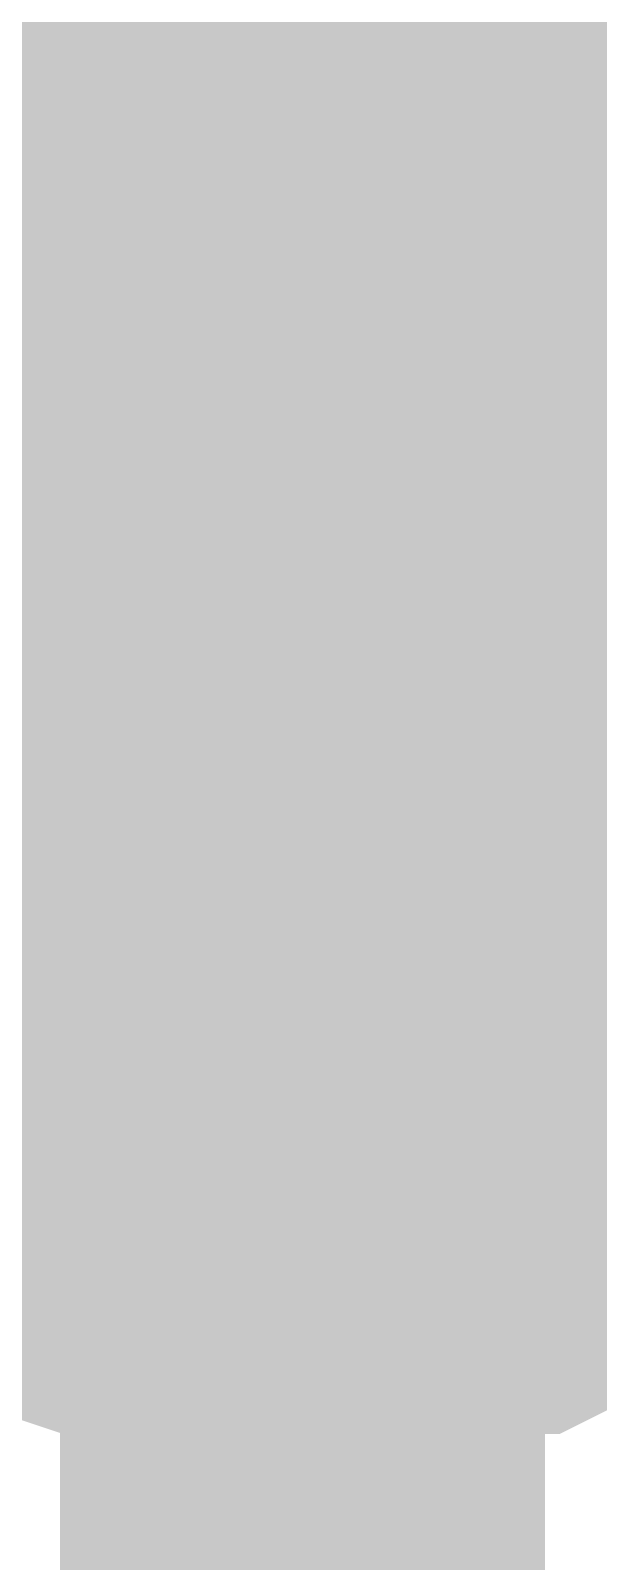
# Model space of a CAD drawing. Header units: inches. Extents: x 0 to 432, y 0 to 280.
# Drawn here: x 154.783 to 155.134, y 182.145 to 183.09 of the extents above; entities that cross this region are included whole.
import ezdxf

# ---------------------------------------------------------------- set-up
doc = ezdxf.new("R2010")
doc.units = ezdxf.units.IN
doc.layers.add('Sheet', color=255, linetype='Continuous')

msp = doc.modelspace()

# ---------------------------------------------------------------- linework, layer by layer
at = {"layer": 'Sheet'}
for points in [[(154.9507, 185.40571, 0.29972, 0.29972, 0), (154.9507, 182.86775, 0.29972, 0.29972, 0)], [(152.40132, 182.86775, 0.29972, 0.29972, 0), (154.9507, 182.86775, 0.29972, 0.29972, 0)], [(154.9507, 182.86775, 0.29972, 0.29972, 0), (154.9507, 160.0149, 0.29972, 0.29972, 0), (157.48885, 160.0149, 0.29972, 0.29972, 0)], [(155.28762, 182.49716, 0.29972, 0.29972, 0), (155.26516, 182.4747, 0.29972, 0.29972, 0), (155.25393, 182.46347, 0.29972, 0.29972, 0), (155.23147, 182.45224, 0.29972, 0.29972, 0), (155.20901, 182.42978, 0.29972, 0.29972, 0), (155.18655, 182.41855, 0.29972, 0.29972, 0), (155.16409, 182.40732, 0.29972, 0.29972, 0), (155.14163, 182.40732, 0.29972, 0.29972, 0), (155.11916, 182.39609, 0.29972, 0.29972, 0), (155.0967, 182.38486, 0.29972, 0.29972, 0), (155.07424, 182.37363, 0.29972, 0.29972, 0), (155.05178, 182.37363, 0.29972, 0.29972, 0), (155.02932, 182.37363, 0.29972, 0.29972, 0), (154.99563, 182.3624, 0.29972, 0.29972, 0), (154.97316, 182.3624, 0.29972, 0.29972, 0), (154.9507, 182.3624, 0.29972, 0.29972, 0)], [(155.28762, 182.49716, 0.29972, 0.29972, 0), (155.26516, 182.4747, 0.29972, 0.29972, 0), (155.25393, 182.46347, 0.29972, 0.29972, 0), (155.23147, 182.45224, 0.29972, 0.29972, 0), (155.20901, 182.42978, 0.29972, 0.29972, 0), (155.18655, 182.41855, 0.29972, 0.29972, 0), (155.16409, 182.40732, 0.29972, 0.29972, 0), (155.14163, 182.40732, 0.29972, 0.29972, 0), (155.11916, 182.39609, 0.29972, 0.29972, 0), (155.0967, 182.38486, 0.29972, 0.29972, 0), (155.07424, 182.37363, 0.29972, 0.29972, 0), (155.05178, 182.37363, 0.29972, 0.29972, 0), (155.02932, 182.37363, 0.29972, 0.29972, 0), (154.99563, 182.3624, 0.29972, 0.29972, 0), (154.97316, 182.3624, 0.29972, 0.29972, 0), (154.9507, 182.3624, 0.29972, 0.29972, 0)], [(155.28762, 182.49716, 0.29972, 0.29972, 0), (155.26516, 182.4747, 0.29972, 0.29972, 0), (155.25393, 182.46347, 0.29972, 0.29972, 0), (155.23147, 182.45224, 0.29972, 0.29972, 0), (155.20901, 182.42978, 0.29972, 0.29972, 0), (155.18655, 182.41855, 0.29972, 0.29972, 0), (155.16409, 182.40732, 0.29972, 0.29972, 0), (155.14163, 182.40732, 0.29972, 0.29972, 0), (155.11916, 182.39609, 0.29972, 0.29972, 0), (155.0967, 182.38486, 0.29972, 0.29972, 0), (155.07424, 182.37363, 0.29972, 0.29972, 0), (155.05178, 182.37363, 0.29972, 0.29972, 0), (155.02932, 182.37363, 0.29972, 0.29972, 0), (154.99563, 182.3624, 0.29972, 0.29972, 0), (154.97316, 182.3624, 0.29972, 0.29972, 0), (154.9507, 182.3624, 0.29972, 0.29972, 0)], [(155.28762, 182.49716, 0.29972, 0.29972, 0), (155.26516, 182.4747, 0.29972, 0.29972, 0), (155.25393, 182.46347, 0.29972, 0.29972, 0), (155.23147, 182.45224, 0.29972, 0.29972, 0), (155.20901, 182.42978, 0.29972, 0.29972, 0), (155.18655, 182.41855, 0.29972, 0.29972, 0), (155.16409, 182.40732, 0.29972, 0.29972, 0), (155.14163, 182.40732, 0.29972, 0.29972, 0), (155.11916, 182.39609, 0.29972, 0.29972, 0), (155.0967, 182.38486, 0.29972, 0.29972, 0), (155.07424, 182.37363, 0.29972, 0.29972, 0), (155.05178, 182.37363, 0.29972, 0.29972, 0), (155.02932, 182.37363, 0.29972, 0.29972, 0), (154.99563, 182.3624, 0.29972, 0.29972, 0), (154.97316, 182.3624, 0.29972, 0.29972, 0), (154.9507, 182.3624, 0.29972, 0.29972, 0)], [(155.28762, 182.49716, 0.29972, 0.29972, 0), (155.26516, 182.4747, 0.29972, 0.29972, 0), (155.25393, 182.46347, 0.29972, 0.29972, 0), (155.23147, 182.45224, 0.29972, 0.29972, 0), (155.20901, 182.42978, 0.29972, 0.29972, 0), (155.18655, 182.41855, 0.29972, 0.29972, 0), (155.16409, 182.40732, 0.29972, 0.29972, 0), (155.14163, 182.40732, 0.29972, 0.29972, 0), (155.11916, 182.39609, 0.29972, 0.29972, 0), (155.0967, 182.38486, 0.29972, 0.29972, 0), (155.07424, 182.37363, 0.29972, 0.29972, 0), (155.05178, 182.37363, 0.29972, 0.29972, 0), (155.02932, 182.37363, 0.29972, 0.29972, 0), (154.99563, 182.3624, 0.29972, 0.29972, 0), (154.97316, 182.3624, 0.29972, 0.29972, 0), (154.9507, 182.3624, 0.29972, 0.29972, 0)], [(155.28762, 182.49716, 0.29972, 0.29972, 0), (155.26516, 182.4747, 0.29972, 0.29972, 0), (155.25393, 182.46347, 0.29972, 0.29972, 0), (155.23147, 182.45224, 0.29972, 0.29972, 0), (155.20901, 182.42978, 0.29972, 0.29972, 0), (155.18655, 182.41855, 0.29972, 0.29972, 0), (155.16409, 182.40732, 0.29972, 0.29972, 0), (155.14163, 182.40732, 0.29972, 0.29972, 0), (155.11916, 182.39609, 0.29972, 0.29972, 0), (155.0967, 182.38486, 0.29972, 0.29972, 0), (155.07424, 182.37363, 0.29972, 0.29972, 0), (155.05178, 182.37363, 0.29972, 0.29972, 0), (155.02932, 182.37363, 0.29972, 0.29972, 0), (154.99563, 182.3624, 0.29972, 0.29972, 0), (154.97316, 182.3624, 0.29972, 0.29972, 0), (154.9507, 182.3624, 0.29972, 0.29972, 0)], [(155.28762, 182.49716, 0.29972, 0.29972, 0), (155.26516, 182.4747, 0.29972, 0.29972, 0), (155.25393, 182.46347, 0.29972, 0.29972, 0), (155.23147, 182.45224, 0.29972, 0.29972, 0), (155.20901, 182.42978, 0.29972, 0.29972, 0), (155.18655, 182.41855, 0.29972, 0.29972, 0), (155.16409, 182.40732, 0.29972, 0.29972, 0), (155.14163, 182.40732, 0.29972, 0.29972, 0), (155.11916, 182.39609, 0.29972, 0.29972, 0), (155.0967, 182.38486, 0.29972, 0.29972, 0), (155.07424, 182.37363, 0.29972, 0.29972, 0), (155.05178, 182.37363, 0.29972, 0.29972, 0), (155.02932, 182.37363, 0.29972, 0.29972, 0), (154.99563, 182.3624, 0.29972, 0.29972, 0), (154.97316, 182.3624, 0.29972, 0.29972, 0), (154.9507, 182.3624, 0.29972, 0.29972, 0)], [(154.9507, 182.3624, 0.29972, 0.29972, 0), (154.92824, 182.3624, 0.29972, 0.29972, 0), (154.89455, 182.3624, 0.29972, 0.29972, 0), (154.87209, 182.37363, 0.29972, 0.29972, 0), (154.84963, 182.37363, 0.29972, 0.29972, 0), (154.82716, 182.37363, 0.29972, 0.29972, 0), (154.79347, 182.38486, 0.29972, 0.29972, 0), (154.77101, 182.39609, 0.29972, 0.29972, 0), (154.74855, 182.40732, 0.29972, 0.29972, 0), (154.72609, 182.40732, 0.29972, 0.29972, 0), (154.70363, 182.41855, 0.29972, 0.29972, 0), (154.68116, 182.42978, 0.29972, 0.29972, 0), (154.6587, 182.45224, 0.29972, 0.29972, 0), (154.64747, 182.46347, 0.29972, 0.29972, 0), (154.62501, 182.4747, 0.29972, 0.29972, 0)], [(154.9507, 182.3624, 0.29972, 0.29972, 0), (154.92824, 182.3624, 0.29972, 0.29972, 0), (154.89455, 182.3624, 0.29972, 0.29972, 0), (154.87209, 182.37363, 0.29972, 0.29972, 0), (154.84963, 182.37363, 0.29972, 0.29972, 0), (154.82716, 182.37363, 0.29972, 0.29972, 0), (154.79347, 182.38486, 0.29972, 0.29972, 0), (154.77101, 182.39609, 0.29972, 0.29972, 0), (154.74855, 182.40732, 0.29972, 0.29972, 0), (154.72609, 182.40732, 0.29972, 0.29972, 0), (154.70363, 182.41855, 0.29972, 0.29972, 0), (154.68116, 182.42978, 0.29972, 0.29972, 0), (154.6587, 182.45224, 0.29972, 0.29972, 0), (154.64747, 182.46347, 0.29972, 0.29972, 0), (154.62501, 182.4747, 0.29972, 0.29972, 0)], [(154.9507, 182.3624, 0.29972, 0.29972, 0), (154.92824, 182.3624, 0.29972, 0.29972, 0), (154.89455, 182.3624, 0.29972, 0.29972, 0), (154.87209, 182.37363, 0.29972, 0.29972, 0), (154.84963, 182.37363, 0.29972, 0.29972, 0), (154.82716, 182.37363, 0.29972, 0.29972, 0), (154.79347, 182.38486, 0.29972, 0.29972, 0), (154.77101, 182.39609, 0.29972, 0.29972, 0), (154.74855, 182.40732, 0.29972, 0.29972, 0), (154.72609, 182.40732, 0.29972, 0.29972, 0), (154.70363, 182.41855, 0.29972, 0.29972, 0), (154.68116, 182.42978, 0.29972, 0.29972, 0), (154.6587, 182.45224, 0.29972, 0.29972, 0), (154.64747, 182.46347, 0.29972, 0.29972, 0), (154.62501, 182.4747, 0.29972, 0.29972, 0)], [(154.9507, 182.3624, 0.29972, 0.29972, 0), (154.92824, 182.3624, 0.29972, 0.29972, 0), (154.89455, 182.3624, 0.29972, 0.29972, 0), (154.87209, 182.37363, 0.29972, 0.29972, 0), (154.84963, 182.37363, 0.29972, 0.29972, 0), (154.82716, 182.37363, 0.29972, 0.29972, 0), (154.79347, 182.38486, 0.29972, 0.29972, 0), (154.77101, 182.39609, 0.29972, 0.29972, 0), (154.74855, 182.40732, 0.29972, 0.29972, 0), (154.72609, 182.40732, 0.29972, 0.29972, 0), (154.70363, 182.41855, 0.29972, 0.29972, 0), (154.68116, 182.42978, 0.29972, 0.29972, 0), (154.6587, 182.45224, 0.29972, 0.29972, 0), (154.64747, 182.46347, 0.29972, 0.29972, 0), (154.62501, 182.4747, 0.29972, 0.29972, 0)], [(154.9507, 182.3624, 0.29972, 0.29972, 0), (154.92824, 182.3624, 0.29972, 0.29972, 0), (154.89455, 182.3624, 0.29972, 0.29972, 0), (154.87209, 182.37363, 0.29972, 0.29972, 0), (154.84963, 182.37363, 0.29972, 0.29972, 0), (154.82716, 182.37363, 0.29972, 0.29972, 0), (154.79347, 182.38486, 0.29972, 0.29972, 0), (154.77101, 182.39609, 0.29972, 0.29972, 0), (154.74855, 182.40732, 0.29972, 0.29972, 0), (154.72609, 182.40732, 0.29972, 0.29972, 0), (154.70363, 182.41855, 0.29972, 0.29972, 0), (154.68116, 182.42978, 0.29972, 0.29972, 0), (154.6587, 182.45224, 0.29972, 0.29972, 0), (154.64747, 182.46347, 0.29972, 0.29972, 0), (154.62501, 182.4747, 0.29972, 0.29972, 0)], [(154.9507, 182.3624, 0.29972, 0.29972, 0), (154.92824, 182.3624, 0.29972, 0.29972, 0), (154.89455, 182.3624, 0.29972, 0.29972, 0), (154.87209, 182.37363, 0.29972, 0.29972, 0), (154.84963, 182.37363, 0.29972, 0.29972, 0), (154.82716, 182.37363, 0.29972, 0.29972, 0), (154.79347, 182.38486, 0.29972, 0.29972, 0), (154.77101, 182.39609, 0.29972, 0.29972, 0), (154.74855, 182.40732, 0.29972, 0.29972, 0), (154.72609, 182.40732, 0.29972, 0.29972, 0), (154.70363, 182.41855, 0.29972, 0.29972, 0), (154.68116, 182.42978, 0.29972, 0.29972, 0), (154.6587, 182.45224, 0.29972, 0.29972, 0), (154.64747, 182.46347, 0.29972, 0.29972, 0), (154.62501, 182.4747, 0.29972, 0.29972, 0)], [(154.9507, 182.3624, 0.29972, 0.29972, 0), (154.92824, 182.3624, 0.29972, 0.29972, 0), (154.89455, 182.3624, 0.29972, 0.29972, 0), (154.87209, 182.37363, 0.29972, 0.29972, 0), (154.84963, 182.37363, 0.29972, 0.29972, 0), (154.82716, 182.37363, 0.29972, 0.29972, 0), (154.79347, 182.38486, 0.29972, 0.29972, 0), (154.77101, 182.39609, 0.29972, 0.29972, 0), (154.74855, 182.40732, 0.29972, 0.29972, 0), (154.72609, 182.40732, 0.29972, 0.29972, 0), (154.70363, 182.41855, 0.29972, 0.29972, 0), (154.68116, 182.42978, 0.29972, 0.29972, 0), (154.6587, 182.45224, 0.29972, 0.29972, 0), (154.64747, 182.46347, 0.29972, 0.29972, 0), (154.62501, 182.4747, 0.29972, 0.29972, 0)], [(155.18655, 182.41855, 0.09906, 0.09906, 0), (155.16409, 182.40732, 0.09906, 0.09906, 0), (155.14163, 182.40732, 0.09906, 0.09906, 0), (155.11916, 182.39609, 0.09906, 0.09906, 0), (155.0967, 182.38486, 0.09906, 0.09906, 0), (155.07424, 182.37363, 0.09906, 0.09906, 0), (155.05178, 182.37363, 0.09906, 0.09906, 0), (155.02932, 182.37363, 0.09906, 0.09906, 0), (154.99563, 182.3624, 0.09906, 0.09906, 0), (154.97316, 182.3624, 0.09906, 0.09906, 0), (154.9507, 182.3624, 0.09906, 0.09906, 0)], [(155.18655, 182.41855, 0.09906, 0.09906, 0), (155.16409, 182.40732, 0.09906, 0.09906, 0), (155.14163, 182.40732, 0.09906, 0.09906, 0), (155.11916, 182.39609, 0.09906, 0.09906, 0), (155.0967, 182.38486, 0.09906, 0.09906, 0), (155.07424, 182.37363, 0.09906, 0.09906, 0), (155.05178, 182.37363, 0.09906, 0.09906, 0), (155.02932, 182.37363, 0.09906, 0.09906, 0), (154.99563, 182.3624, 0.09906, 0.09906, 0), (154.97316, 182.3624, 0.09906, 0.09906, 0), (154.9507, 182.3624, 0.09906, 0.09906, 0)], [(155.18655, 182.41855, 0.09906, 0.09906, 0), (155.16409, 182.40732, 0.09906, 0.09906, 0), (155.14163, 182.40732, 0.09906, 0.09906, 0), (155.11916, 182.39609, 0.09906, 0.09906, 0), (155.0967, 182.38486, 0.09906, 0.09906, 0), (155.07424, 182.37363, 0.09906, 0.09906, 0), (155.05178, 182.37363, 0.09906, 0.09906, 0), (155.02932, 182.37363, 0.09906, 0.09906, 0), (154.99563, 182.3624, 0.09906, 0.09906, 0), (154.97316, 182.3624, 0.09906, 0.09906, 0), (154.9507, 182.3624, 0.09906, 0.09906, 0)], [(155.18655, 182.41855, 0.09906, 0.09906, 0), (155.16409, 182.40732, 0.09906, 0.09906, 0), (155.14163, 182.40732, 0.09906, 0.09906, 0), (155.11916, 182.39609, 0.09906, 0.09906, 0), (155.0967, 182.38486, 0.09906, 0.09906, 0), (155.07424, 182.37363, 0.09906, 0.09906, 0), (155.05178, 182.37363, 0.09906, 0.09906, 0), (155.02932, 182.37363, 0.09906, 0.09906, 0), (154.99563, 182.3624, 0.09906, 0.09906, 0), (154.97316, 182.3624, 0.09906, 0.09906, 0), (154.9507, 182.3624, 0.09906, 0.09906, 0)], [(155.18655, 182.41855, 0.09906, 0.09906, 0), (155.16409, 182.40732, 0.09906, 0.09906, 0), (155.14163, 182.40732, 0.09906, 0.09906, 0), (155.11916, 182.39609, 0.09906, 0.09906, 0), (155.0967, 182.38486, 0.09906, 0.09906, 0), (155.07424, 182.37363, 0.09906, 0.09906, 0), (155.05178, 182.37363, 0.09906, 0.09906, 0), (155.02932, 182.37363, 0.09906, 0.09906, 0), (154.99563, 182.3624, 0.09906, 0.09906, 0), (154.97316, 182.3624, 0.09906, 0.09906, 0), (154.9507, 182.3624, 0.09906, 0.09906, 0)], [(155.18655, 182.41855, 0.09906, 0.09906, 0), (155.16409, 182.40732, 0.09906, 0.09906, 0), (155.14163, 182.40732, 0.09906, 0.09906, 0), (155.11916, 182.39609, 0.09906, 0.09906, 0), (155.0967, 182.38486, 0.09906, 0.09906, 0), (155.07424, 182.37363, 0.09906, 0.09906, 0), (155.05178, 182.37363, 0.09906, 0.09906, 0), (155.02932, 182.37363, 0.09906, 0.09906, 0), (154.99563, 182.3624, 0.09906, 0.09906, 0), (154.97316, 182.3624, 0.09906, 0.09906, 0), (154.9507, 182.3624, 0.09906, 0.09906, 0)], [(155.18655, 182.41855, 0.09906, 0.09906, 0), (155.16409, 182.40732, 0.09906, 0.09906, 0), (155.14163, 182.40732, 0.09906, 0.09906, 0), (155.11916, 182.39609, 0.09906, 0.09906, 0), (155.0967, 182.38486, 0.09906, 0.09906, 0), (155.07424, 182.37363, 0.09906, 0.09906, 0), (155.05178, 182.37363, 0.09906, 0.09906, 0), (155.02932, 182.37363, 0.09906, 0.09906, 0), (154.99563, 182.3624, 0.09906, 0.09906, 0), (154.97316, 182.3624, 0.09906, 0.09906, 0), (154.9507, 182.3624, 0.09906, 0.09906, 0)], [(154.9507, 182.3624, 0.09906, 0.09906, 0), (154.92824, 182.3624, 0.09906, 0.09906, 0), (154.89455, 182.3624, 0.09906, 0.09906, 0), (154.87209, 182.37363, 0.09906, 0.09906, 0), (154.84963, 182.37363, 0.09906, 0.09906, 0), (154.82716, 182.37363, 0.09906, 0.09906, 0), (154.79347, 182.38486, 0.09906, 0.09906, 0), (154.77101, 182.39609, 0.09906, 0.09906, 0), (154.74855, 182.40732, 0.09906, 0.09906, 0), (154.72609, 182.40732, 0.09906, 0.09906, 0)], [(154.9507, 182.3624, 0.09906, 0.09906, 0), (154.92824, 182.3624, 0.09906, 0.09906, 0), (154.89455, 182.3624, 0.09906, 0.09906, 0), (154.87209, 182.37363, 0.09906, 0.09906, 0), (154.84963, 182.37363, 0.09906, 0.09906, 0), (154.82716, 182.37363, 0.09906, 0.09906, 0), (154.79347, 182.38486, 0.09906, 0.09906, 0), (154.77101, 182.39609, 0.09906, 0.09906, 0), (154.74855, 182.40732, 0.09906, 0.09906, 0), (154.72609, 182.40732, 0.09906, 0.09906, 0)], [(154.9507, 182.3624, 0.09906, 0.09906, 0), (154.92824, 182.3624, 0.09906, 0.09906, 0), (154.89455, 182.3624, 0.09906, 0.09906, 0), (154.87209, 182.37363, 0.09906, 0.09906, 0), (154.84963, 182.37363, 0.09906, 0.09906, 0), (154.82716, 182.37363, 0.09906, 0.09906, 0), (154.79347, 182.38486, 0.09906, 0.09906, 0), (154.77101, 182.39609, 0.09906, 0.09906, 0), (154.74855, 182.40732, 0.09906, 0.09906, 0), (154.72609, 182.40732, 0.09906, 0.09906, 0)], [(154.9507, 182.3624, 0.09906, 0.09906, 0), (154.92824, 182.3624, 0.09906, 0.09906, 0), (154.89455, 182.3624, 0.09906, 0.09906, 0), (154.87209, 182.37363, 0.09906, 0.09906, 0), (154.84963, 182.37363, 0.09906, 0.09906, 0), (154.82716, 182.37363, 0.09906, 0.09906, 0), (154.79347, 182.38486, 0.09906, 0.09906, 0), (154.77101, 182.39609, 0.09906, 0.09906, 0), (154.74855, 182.40732, 0.09906, 0.09906, 0), (154.72609, 182.40732, 0.09906, 0.09906, 0)], [(154.9507, 182.3624, 0.09906, 0.09906, 0), (154.92824, 182.3624, 0.09906, 0.09906, 0), (154.89455, 182.3624, 0.09906, 0.09906, 0), (154.87209, 182.37363, 0.09906, 0.09906, 0), (154.84963, 182.37363, 0.09906, 0.09906, 0), (154.82716, 182.37363, 0.09906, 0.09906, 0), (154.79347, 182.38486, 0.09906, 0.09906, 0), (154.77101, 182.39609, 0.09906, 0.09906, 0), (154.74855, 182.40732, 0.09906, 0.09906, 0), (154.72609, 182.40732, 0.09906, 0.09906, 0)], [(154.9507, 182.3624, 0.09906, 0.09906, 0), (154.92824, 182.3624, 0.09906, 0.09906, 0), (154.89455, 182.3624, 0.09906, 0.09906, 0), (154.87209, 182.37363, 0.09906, 0.09906, 0), (154.84963, 182.37363, 0.09906, 0.09906, 0), (154.82716, 182.37363, 0.09906, 0.09906, 0), (154.79347, 182.38486, 0.09906, 0.09906, 0), (154.77101, 182.39609, 0.09906, 0.09906, 0), (154.74855, 182.40732, 0.09906, 0.09906, 0), (154.72609, 182.40732, 0.09906, 0.09906, 0)], [(154.9507, 182.3624, 0.09906, 0.09906, 0), (154.92824, 182.3624, 0.09906, 0.09906, 0), (154.89455, 182.3624, 0.09906, 0.09906, 0), (154.87209, 182.37363, 0.09906, 0.09906, 0), (154.84963, 182.37363, 0.09906, 0.09906, 0), (154.82716, 182.37363, 0.09906, 0.09906, 0), (154.79347, 182.38486, 0.09906, 0.09906, 0), (154.77101, 182.39609, 0.09906, 0.09906, 0), (154.74855, 182.40732, 0.09906, 0.09906, 0), (154.72609, 182.40732, 0.09906, 0.09906, 0)]]:
    msp.add_lwpolyline(points, format="xyseb", dxfattribs=at)
msp.add_lwpolyline([(154.686, 182.88, 0.508, 0.508, 1), (155.194, 182.88, 0.508, 0.508, 1)], format="xyseb", close=True, dxfattribs=at)

doc.saveas('drawing.dxf')
